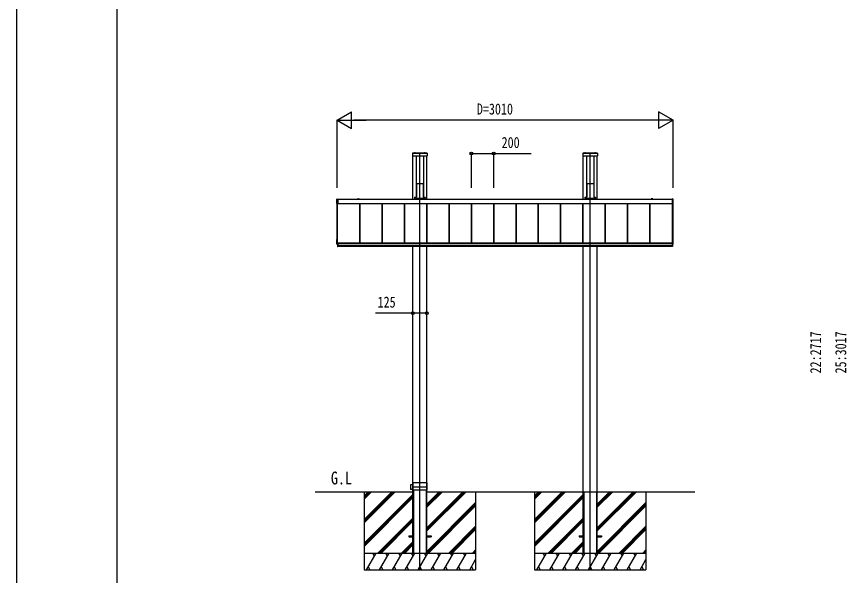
# Model space of a CAD drawing. Units: millimetres, scale not verified. Extents: x -12625 to 12615, y -8920 to 8910.
# Drawn here: x -12615 to -5164, y -4965 to 41 of the extents above; entities that cross this region are included whole.
import ezdxf
from ezdxf.enums import TextEntityAlignment as Align

# ---------------------------------------------------------------- set-up
doc = ezdxf.new("R2010")
doc.units = ezdxf.units.MM
doc.header["$LTSCALE"] = 40
for name, color, linetype in [('0-2_USER1', 3, 'Continuous'), ('0-3_YKK_12', 2, 'Continuous'), ('0-4_YKK_13', 4, 'Continuous'), ('0-5_YKK_A1', 4, 'Continuous'), ('0-6_YKK_D', 6, 'Continuous'), ('0-7_YKK_ZWAK', 7, 'Continuous')]:
    doc.layers.add(name, color=color, linetype=linetype)
doc.styles.add('ＭＳ ゴシック', font='')
doc.styles.get('ＭＳ ゴシック').set_extended_font_data('MS Gothic')

msp = doc.modelspace()

# ---------------------------------------------------------------- linework, layer by layer
at = {"layer": '0-3_YKK_12'}
for p, q in [((-9002.94, -4915.48), (-9002.94, -1185.48)), ((-7476.94, -4915.48), (-7476.94, -1185.48))]:
    msp.add_line(p, q, dxfattribs=at)
at = {"layer": '0-4_YKK_13'}
for p, q in [((-9067.44, -1182.48), (-9067.44, -1206.48)), ((-8938.44, -1182.48), (-9067.44, -1182.48)), ((-8938.44, -1184.98), (-9067.44, -1184.98)), ((-8938.44, -1185.48), (-9067.44, -1185.48)), ((-9053.84, -1181.94), (-9053.84, -1181.74)), ((-9053.3, -1182.48), (-9042.59, -1182.48)), ((-9053.19, -1182.48), (-9052.84, -1182.48)), ((-9050.31, -1179.16), (-9049.09, -1181.62)), ((-9047.94, -1182.23), (-9049.09, -1181.62)), ((-9047.94, -1182.23), (-9046.8, -1181.62)), ((-9045.57, -1179.16), (-9046.8, -1181.62)), ((-9042.04, -1181.94), (-9042.04, -1181.74)), ((-8963.84, -1181.94), (-8963.84, -1181.74)), ((-8963.3, -1182.48), (-8952.59, -1182.48)), ((-8960.31, -1179.16), (-8959.09, -1181.62)), ((-8957.94, -1182.23), (-8959.09, -1181.62)), ((-8957.94, -1182.23), (-8956.8, -1181.62)), ((-8955.57, -1179.16), (-8956.8, -1181.62)), ((-8952.04, -1181.94), (-8952.04, -1181.74)), ((-8938.44, -1182.48), (-8938.44, -1206.48)), ((-7541.44, -1182.48), (-7541.44, -1206.48)), ((-7412.44, -1182.48), (-7541.44, -1182.48)), ((-7412.44, -1184.98), (-7541.44, -1184.98)), ((-7412.44, -1185.48), (-7541.44, -1185.48)), ((-7527.84, -1181.94), (-7527.84, -1181.74)), ((-7527.3, -1182.48), (-7516.59, -1182.48)), ((-7527.19, -1182.48), (-7526.84, -1182.48)), ((-7524.31, -1179.16), (-7523.09, -1181.62)), ((-7521.94, -1182.23), (-7523.09, -1181.62)), ((-7521.94, -1182.23), (-7520.8, -1181.62)), ((-7519.57, -1179.16), (-7520.8, -1181.62)), ((-7516.04, -1181.94), (-7516.04, -1181.74)), ((-7437.84, -1181.94), (-7437.84, -1181.74)), ((-7437.3, -1182.48), (-7426.59, -1182.48)), ((-7434.31, -1179.16), (-7433.09, -1181.62)), ((-7431.94, -1182.23), (-7433.09, -1181.62)), ((-7431.94, -1182.23), (-7430.8, -1181.62)), ((-7429.57, -1179.16), (-7430.8, -1181.62)), ((-7426.04, -1181.94), (-7426.04, -1181.74)), ((-7412.44, -1182.48), (-7412.44, -1206.48)), ((-8940.44, -1208.48), (-9065.44, -1208.48)), ((-7414.44, -1208.48), (-7539.44, -1208.48)), ((-9034.19, -1459.65), (-9034.19, -1574.7)), ((-9033.83, -1453.8), (-9034.18, -1459.29)), ((-9033.33, -1453.33), (-9031.29, -1453.33)), ((-9030.98, -1453.66), (-9031.29, -1453.33)), ((-9030.98, -1453.66), (-8974.9, -1453.66)), ((-8974.9, -1453.66), (-8974.59, -1453.33)), ((-8974.59, -1453.33), (-8972.55, -1453.33)), ((-8972.05, -1453.8), (-8971.7, -1459.29)), ((-8971.69, -1459.65), (-8971.69, -1574.7)), ((-7508.19, -1459.65), (-7508.19, -1574.7)), ((-7507.83, -1453.8), (-7508.18, -1459.29)), ((-7507.33, -1453.33), (-7505.29, -1453.33)), ((-7504.98, -1453.66), (-7505.29, -1453.33)), ((-7504.98, -1453.66), (-7448.9, -1453.66)), ((-7448.9, -1453.66), (-7448.59, -1453.33)), ((-7448.59, -1453.33), (-7446.55, -1453.33)), ((-7446.05, -1453.8), (-7445.7, -1459.29)), ((-7445.69, -1459.65), (-7445.69, -1574.7)), ((-9746.44, -1634.44), (-9746.44, -1593.41)), ((-9738.44, -1635.71), (-9745.97, -1635.25)), ((-9738.44, -1635.21), (-9738.44, -1635.71)), ((-9050.81, -1577.95), (-9050.81, -1585.44)), ((-9050.81, -1584.78), (-8955.07, -1584.78)), ((-9050.81, -1585.44), (-8955.07, -1585.44)), ((-9050.31, -1577.45), (-9035.3, -1577.45)), ((-9034.19, -1574.7), (-9034.3, -1576.51)), ((-8971.69, -1574.7), (-8971.58, -1576.51)), ((-8970.58, -1577.45), (-8955.57, -1577.45)), ((-8955.07, -1577.95), (-8955.07, -1585.44)), ((-7524.81, -1577.95), (-7524.81, -1585.44)), ((-7524.81, -1584.78), (-7429.07, -1584.78)), ((-7524.81, -1585.44), (-7429.07, -1585.44)), ((-7524.31, -1577.45), (-7509.3, -1577.45)), ((-7508.19, -1574.7), (-7508.3, -1576.51)), ((-7445.69, -1574.7), (-7445.58, -1576.51)), ((-7444.58, -1577.45), (-7429.57, -1577.45)), ((-7429.07, -1577.95), (-7429.07, -1585.44)), ((-6741.44, -1635.21), (-6741.44, -1635.71)), ((-6741.44, -1635.71), (-6733.91, -1635.25)), ((-6733.44, -1634.44), (-6733.44, -1593.41)), ((-9746.44, -1997.8), (-9746.44, -1956.78)), ((-9745.97, -1956.28), (-9744.94, -1956.22)), ((-9739.94, -1998.98), (-9745.97, -1998.61)), ((-9739.94, -1985.7), (-9739.94, -2016.98)), ((-9739.94, -1985.7), (-9736.44, -1985.7)), ((-9736.44, -2008.15), (-9739.94, -2008.15)), ((-9736.94, -1985.7), (-9736.94, -2016.98)), ((-9736.44, -1985.7), (-9736.44, -2016.98)), ((-6743.44, -1985.7), (-6743.44, -2016.98)), ((-6739.94, -1985.7), (-6743.44, -1985.7)), ((-6743.44, -2008.15), (-6739.94, -2008.15)), ((-6742.94, -1985.7), (-6742.94, -2016.98)), ((-6739.94, -1985.7), (-6739.94, -2016.98)), ((-6739.94, -1998.98), (-6733.91, -1998.61)), ((-6733.91, -1956.28), (-6734.94, -1956.22)), ((-6733.44, -1997.8), (-6733.44, -1956.78)), ((-9739.94, -2016.98), (-9736.44, -2016.98)), ((-6739.94, -2016.98), (-6743.44, -2016.98)), ((-9087.94, -4154.78), (-9087.94, -4196.19)), ((-9067.75, -4154.13), (-9087.65, -4154.48)), ((-9067.59, -4135.78), (-9067.85, -4164.66)), ((-9067.85, -4164.66), (-9066.44, -4164.66)), ((-8938.59, -4135.48), (-9067.29, -4135.48)), ((-9066.44, -4200.18), (-9066.44, -4135.78)), ((-9065.44, -4135.78), (-9065.44, -4200.18)), ((-8940.44, -4200.18), (-8940.44, -4135.78)), ((-8939.44, -4135.78), (-8939.44, -4200.18)), ((-8937.94, -4175.48), (-8938.29, -4135.78)), ((-9067.75, -4196.84), (-9087.65, -4196.49)), ((-9067.73, -4200.19), (-9067.85, -4186.31)), ((-9067.85, -4186.31), (-9066.44, -4186.31)), ((-8938.46, -4200.48), (-9067.43, -4200.48)), ((-8937.94, -4175.48), (-9066.44, -4175.48)), ((-8938.16, -4200.19), (-8937.94, -4175.48))]:
    msp.add_line(p, q, dxfattribs=at)
for points in [[(-9745.97, -1592.92), (-9738.44, -1592.46), (-9738.44, -1592.96), (-9738.44, -1635.21)], [(-6733.91, -1592.92), (-6741.44, -1592.46), (-6741.44, -1592.96), (-6741.44, -1635.21)]]:
    msp.add_lwpolyline(points, dxfattribs=at)
for centre, radius, start, end in [((-9053.29, -1181.74), 0.55, 138.43917, 180), ((-9053.3, -1181.94), 0.545, 180, 270), ((-9047.94, -1186.48), 7.7, 41.56083, 138.43917), ((-9042.59, -1181.94), 0.545, 270, 0), ((-9042.59, -1181.74), 0.55, 0, 41.56083), ((-8963.29, -1181.74), 0.55, 138.43917, 180), ((-8963.3, -1181.94), 0.545, 180, 270), ((-8957.94, -1186.48), 7.7, 41.56083, 138.43917), ((-8952.59, -1181.94), 0.545, 270, 0), ((-8952.59, -1181.74), 0.55, 0, 41.56083), ((-7527.3, -1181.94), 0.545, 180, 270), ((-7527.29, -1181.74), 0.55, 138.43917, 180), ((-7521.94, -1186.48), 7.7, 41.56083, 138.43917), ((-7516.59, -1181.94), 0.545, 270, 0), ((-7516.59, -1181.74), 0.55, 0, 41.56083), ((-7437.3, -1181.94), 0.545, 180, 270), ((-7437.29, -1181.74), 0.55, 138.43917, 180), ((-7431.94, -1186.48), 7.7, 41.56083, 138.43917), ((-7426.59, -1181.94), 0.545, 270, 0), ((-7426.59, -1181.74), 0.55, 0, 41.56083), ((-9065.44, -1206.48), 2, 180, 270), ((-8940.44, -1206.48), 2, 270, 0), ((-7539.44, -1206.48), 2, 180, 270), ((-7414.44, -1206.48), 2, 270, 0), ((-9745.94, -1593.41), 0.497, 93.16944, 179.94772), ((-9745.57, -1634.47), 0.873, 177.74142, 242.53793), ((-6733.94, -1593.41), 0.497, 0.05228, 86.83056), ((-6734.31, -1634.47), 0.873, 297.46207, 2.25858), ((-9745.94, -1956.78), 0.497, 93.16944, 179.94772), ((-9745.57, -1997.83), 0.873, 177.74142, 242.53793), ((-6733.94, -1956.78), 0.497, 0.05228, 86.83056), ((-6734.31, -1997.83), 0.873, 297.46207, 2.25858), ((-9087.64, -4154.78), 0.3, 91, 180), ((-9067.29, -4135.78), 0.3, 90, 179.5), ((-9066.74, -4135.78), 0.3, 0, 90), ((-9065.14, -4135.78), 0.3, 90, 180), ((-8940.74, -4135.78), 0.3, 0, 90), ((-8939.14, -4135.78), 0.3, 90, 180), ((-8938.59, -4135.78), 0.3, 0.5, 90), ((-9087.64, -4196.19), 0.3, 180, 269), ((-9067.43, -4200.18), 0.3, 180.5, 270), ((-9066.74, -4200.18), 0.3, 270, 0), ((-9065.14, -4200.18), 0.3, 180, 270), ((-8940.74, -4200.18), 0.3, 270, 0), ((-8939.14, -4200.18), 0.3, 180, 270), ((-8938.46, -4200.18), 0.3, 270, 359.5)]:
    msp.add_arc(centre, radius, start, end, dxfattribs=at)
for centre, major_axis, ratio, start_param, end_param in [((-9034.15, -1459.29), (0.031, 0.5), 0.061627, 1.5746234, 2.3600215), ((-9033.33, -1453.83), (0.346, -0.364), 0.996462, 2.3838095, 3.8892836), ((-8972.55, -1453.83), (-0.346, -0.364), 0.996462, 2.3939017, 3.8993758), ((-8971.73, -1459.29), (-0.031, 0.5), 0.061627, 3.9231638, 4.7085619), ((-7508.15, -1459.29), (0.031, 0.5), 0.061627, 1.5746234, 2.3600215), ((-7507.33, -1453.83), (0.346, -0.364), 0.996462, 2.3838095, 3.8892836), ((-7446.55, -1453.83), (-0.346, -0.364), 0.996462, 2.3939017, 3.8993758), ((-7445.73, -1459.29), (-0.031, 0.5), 0.061627, 3.9231638, 4.7085619), ((-9050.31, -1577.95), (0.355, -0.355), 0.99628, 2.358058, 3.9251274), ((-9035.3, -1576.45), (0.691, -0.728), 0.996462, 5.5254021, 7.0308762), ((-8970.58, -1576.45), (-0.691, -0.728), 0.996462, 5.5354944, 7.0409685), ((-8955.57, -1577.95), (-0.355, -0.355), 0.99628, 2.358058, 3.9251274), ((-7524.31, -1577.95), (0.355, -0.355), 0.99628, 2.358058, 3.9251274), ((-7509.3, -1576.45), (0.691, -0.728), 0.996462, 5.5254021, 7.0308762), ((-7444.58, -1576.45), (-0.691, -0.728), 0.996462, 5.5354944, 7.0409685), ((-7429.57, -1577.95), (-0.355, -0.355), 0.99628, 2.358058, 3.9251274)]:
    msp.add_ellipse(centre, major_axis=major_axis, ratio=ratio, start_param=start_param, end_param=end_param, dxfattribs=at)
at = {"layer": '0-5_YKK_A1'}
for p, q in [((-9065.44, -1593.01), (-9065.44, -1208.48)), ((-9034.94, -1208.48), (-9034.94, -1577.38)), ((-8970.94, -1208.48), (-8970.94, -1577.38)), ((-8940.44, -1593.01), (-8940.44, -1208.48)), ((-7539.44, -1593.01), (-7539.44, -1208.48)), ((-7508.94, -1208.48), (-7508.94, -1577.38)), ((-7444.94, -1208.48), (-7444.94, -1577.38)), ((-7414.44, -1593.01), (-7414.44, -1208.48)), ((-9034.94, -1552.29), (-9034.19, -1552.29)), ((-8971.69, -1552.29), (-8970.94, -1552.29)), ((-7508.94, -1552.29), (-7508.19, -1552.29)), ((-7445.69, -1552.29), (-7444.94, -1552.29)), ((-9744.94, -1997.42), (-9744.94, -1635.31)), ((-9739.94, -1985.7), (-9739.94, -1635.62)), ((-9738.44, -1593.99), (-6741.44, -1593.99)), ((-9738.44, -1633.9), (-6741.44, -1633.9)), ((-9738.44, -1634.18), (-6741.44, -1634.18)), ((-9565.44, -1593.99), (-9565.44, -1593.01)), ((-9562.94, -1590.51), (-9555.4, -1590.51)), ((-9562.94, -1593.31), (-9562.94, -1593.99)), ((-9549.19, -1593.01), (-9562.64, -1593.01)), ((-9554.48, -1590.51), (-9549.19, -1590.51)), ((-9549.19, -1593.01), (-6917.24, -1593.01)), ((-9541.44, -1986.09), (-9541.44, -1634.18)), ((-9541.04, -1986.09), (-9541.04, -1634.18)), ((-9538.44, -1986.09), (-9538.44, -1634.18)), ((-9341.44, -1986.09), (-9341.44, -1634.18)), ((-9338.84, -1986.09), (-9338.84, -1634.18)), ((-9338.44, -1986.09), (-9338.44, -1634.18)), ((-9141.44, -1986.09), (-9141.44, -1634.18)), ((-9138.84, -1986.09), (-9138.84, -1634.18)), ((-9138.44, -1986.09), (-9138.44, -1634.18)), ((-9047.94, -1585.44), (-9047.94, -1593.01)), ((-8957.94, -1585.44), (-8957.94, -1593.01)), ((-8941.44, -1986.09), (-8941.44, -1634.18)), ((-8938.84, -1986.09), (-8938.84, -1634.18)), ((-8938.44, -1986.09), (-8938.44, -1634.18)), ((-8741.44, -1986.09), (-8741.44, -1634.18)), ((-8738.84, -1986.09), (-8738.84, -1634.18)), ((-8738.44, -1986.09), (-8738.44, -1634.18)), ((-8541.44, -1986.09), (-8541.44, -1634.18)), ((-8538.84, -1986.09), (-8538.84, -1634.18)), ((-8538.44, -1986.09), (-8538.44, -1634.18)), ((-8341.44, -1986.09), (-8341.44, -1634.18)), ((-8338.84, -1986.09), (-8338.84, -1634.18)), ((-8338.44, -1986.09), (-8338.44, -1634.18)), ((-8141.44, -1986.09), (-8141.44, -1634.18)), ((-8138.84, -1986.09), (-8138.84, -1634.18)), ((-8138.44, -1986.09), (-8138.44, -1634.18)), ((-7941.44, -1986.09), (-7941.44, -1634.18)), ((-7938.84, -1986.09), (-7938.84, -1634.18)), ((-7938.44, -1986.09), (-7938.44, -1634.18)), ((-7741.44, -1986.09), (-7741.44, -1634.18)), ((-7738.84, -1986.09), (-7738.84, -1634.18)), ((-7738.44, -1986.09), (-7738.44, -1634.18)), ((-7541.44, -1986.09), (-7541.44, -1634.18)), ((-7538.84, -1986.09), (-7538.84, -1634.18)), ((-7538.44, -1986.09), (-7538.44, -1634.18)), ((-7521.94, -1585.44), (-7521.94, -1593.01)), ((-7431.94, -1585.44), (-7431.94, -1593.01)), ((-7341.44, -1986.09), (-7341.44, -1634.18)), ((-7338.84, -1986.09), (-7338.84, -1634.18)), ((-7338.44, -1986.09), (-7338.44, -1634.18)), ((-7141.44, -1986.09), (-7141.44, -1634.18)), ((-7138.84, -1986.09), (-7138.84, -1634.18)), ((-7138.44, -1986.09), (-7138.44, -1634.18)), ((-6941.44, -1986.09), (-6941.44, -1634.18)), ((-6938.84, -1986.09), (-6938.84, -1634.18)), ((-6938.44, -1986.09), (-6938.44, -1634.18)), ((-6925.4, -1590.51), (-6930.69, -1590.51)), ((-6930.69, -1593.01), (-6917.24, -1593.01)), ((-6916.94, -1590.51), (-6924.48, -1590.51)), ((-6916.94, -1593.31), (-6916.94, -1593.99)), ((-6914.44, -1593.99), (-6914.44, -1593.01)), ((-6739.94, -1985.7), (-6739.94, -1635.62)), ((-6734.94, -1997.42), (-6734.94, -1635.31)), ((-9744.94, -1997.42), (-9739.94, -1997.42)), ((-9736.44, -1986.09), (-6743.44, -1986.09)), ((-9736.44, -1989.83), (-6743.44, -1989.83)), ((-9736.44, -1989.83), (-6743.44, -1989.83)), ((-9736.44, -2006.76), (-6743.44, -2006.76)), ((-6734.94, -1997.42), (-6739.94, -1997.42)), ((-9736.44, -2015.48), (-6743.44, -2015.48)), ((-9065.44, -4765.48), (-9065.44, -2015.48)), ((-8940.44, -4765.48), (-8940.44, -2015.48)), ((-7539.44, -4765.48), (-7539.44, -2015.48)), ((-7414.44, -4765.48), (-7414.44, -2015.48)), ((-9939.94, -4215.48), (-9065.44, -4215.48)), ((-9502.94, -4215.48), (-9502.94, -4915.48)), ((-9238.97, -4215.48), (-9502.94, -4479.46)), ((-9451.1, -4215.48), (-9502.94, -4267.32)), ((-9253.11, -4215.48), (-9502.94, -4465.31)), ((-9224.83, -4215.48), (-9502.94, -4493.6)), ((-9465.24, -4215.48), (-9502.94, -4253.18)), ((-9436.96, -4215.48), (-9502.94, -4281.47)), ((-9065.44, -4239.95), (-9502.94, -4677.45)), ((-9063.74, -4202.48), (-9060.24, -4202.48)), ((-9063.74, -4202.48), (-9063.74, -4765.48)), ((-9060.24, -4202.48), (-9060.24, -4765.48)), ((-8945.64, -4202.48), (-8945.64, -4765.48)), ((-8945.64, -4202.48), (-8942.14, -4202.48)), ((-8942.14, -4202.48), (-8942.14, -4765.48)), ((-8940.44, -4215.48), (-7539.44, -4215.48)), ((-8602.57, -4215.48), (-8940.44, -4553.35)), ((-8814.7, -4215.48), (-8940.44, -4341.22)), ((-8616.71, -4215.48), (-8940.44, -4539.21)), ((-8588.43, -4215.48), (-8940.44, -4567.49)), ((-8828.85, -4215.48), (-8940.44, -4327.08)), ((-8800.56, -4215.48), (-8940.44, -4355.36)), ((-8502.94, -4215.48), (-8502.94, -4915.48)), ((-7976.94, -4215.48), (-7976.94, -4915.48)), ((-7712.97, -4215.48), (-7976.94, -4479.46)), ((-7925.1, -4215.48), (-7976.94, -4267.32)), ((-7727.11, -4215.48), (-7976.94, -4465.31)), ((-7698.83, -4215.48), (-7976.94, -4493.6)), ((-7939.24, -4215.48), (-7976.94, -4253.18)), ((-7910.96, -4215.48), (-7976.94, -4281.47)), ((-7539.44, -4239.95), (-7976.94, -4677.45)), ((-7539.44, -4215.48), (-7414.44, -4215.48)), ((-7537.74, -4215.48), (-7537.74, -4765.48)), ((-7534.24, -4215.48), (-7534.24, -4765.48)), ((-7419.64, -4215.48), (-7419.64, -4765.48)), ((-7416.14, -4215.48), (-7416.14, -4765.48)), ((-7414.44, -4215.48), (-6539.94, -4215.48)), ((-7076.57, -4215.48), (-7414.44, -4553.35)), ((-7288.7, -4215.48), (-7414.44, -4341.22)), ((-7090.71, -4215.48), (-7414.44, -4539.21)), ((-7062.43, -4215.48), (-7414.44, -4567.49)), ((-7302.85, -4215.48), (-7414.44, -4327.08)), ((-7274.56, -4215.48), (-7414.44, -4355.36)), ((-6976.94, -4215.48), (-6976.94, -4915.48)), ((-9065.44, -4254.09), (-9502.94, -4691.59)), ((-9065.44, -4268.23), (-9502.94, -4705.73)), ((-8502.94, -4313.84), (-8940.44, -4751.34)), ((-7539.44, -4254.09), (-7976.94, -4691.59)), ((-7539.44, -4268.23), (-7976.94, -4705.73)), ((-6976.94, -4313.84), (-7414.44, -4751.34)), ((-8502.94, -4327.98), (-8940.44, -4765.48)), ((-8502.94, -4342.13), (-8926.3, -4765.48)), ((-6976.94, -4327.98), (-7414.44, -4765.48)), ((-6976.94, -4342.13), (-7400.3, -4765.48)), ((-9065.44, -4452.08), (-9378.85, -4765.48)), ((-9065.44, -4466.22), (-9364.7, -4765.48)), ((-7539.44, -4452.08), (-7852.85, -4765.48)), ((-7539.44, -4466.22), (-7838.7, -4765.48)), ((-9065.44, -4480.36), (-9350.56, -4765.48)), ((-8502.94, -4525.97), (-8742.45, -4765.48)), ((-8502.94, -4540.12), (-8728.31, -4765.48)), ((-7539.44, -4480.36), (-7824.56, -4765.48)), ((-6976.94, -4525.97), (-7216.45, -4765.48)), ((-6976.94, -4540.12), (-7202.31, -4765.48)), ((-9102.94, -4610.98), (-9102.94, -4619.98)), ((-9102.94, -4610.98), (-9065.44, -4610.98)), ((-8940.44, -4610.98), (-8902.94, -4610.98)), ((-8902.94, -4610.98), (-8902.94, -4619.98)), ((-8502.94, -4554.26), (-8714.17, -4765.48)), ((-7576.94, -4610.98), (-7576.94, -4619.98)), ((-7576.94, -4610.98), (-7539.44, -4610.98)), ((-7414.44, -4610.98), (-7376.94, -4610.98)), ((-7376.94, -4610.98), (-7376.94, -4619.98)), ((-6976.94, -4554.26), (-7188.17, -4765.48)), ((-9065.44, -4664.21), (-9166.71, -4765.48)), ((-9065.44, -4678.35), (-9152.57, -4765.48)), ((-9065.44, -4692.49), (-9138.43, -4765.48)), ((-9102.94, -4619.98), (-9065.44, -4619.98)), ((-8940.44, -4619.98), (-8902.94, -4619.98)), ((-7539.44, -4664.21), (-7640.71, -4765.48)), ((-7539.44, -4678.35), (-7626.57, -4765.48)), ((-7539.44, -4692.49), (-7612.43, -4765.48)), ((-7576.94, -4619.98), (-7539.44, -4619.98)), ((-7414.44, -4619.98), (-7376.94, -4619.98)), ((-9502.94, -4765.48), (-8502.94, -4765.48)), ((-9479.82, -4915.48), (-9393.22, -4765.48)), ((-9408.22, -4791.47), (-9423.22, -4765.48)), ((-9364.35, -4915.48), (-9277.75, -4765.48)), ((-9292.75, -4791.46), (-9307.75, -4765.48)), ((-9248.88, -4915.48), (-9162.28, -4765.48)), ((-9177.28, -4791.47), (-9192.28, -4765.48)), ((-9133.41, -4915.48), (-9046.81, -4765.48)), ((-9061.81, -4791.47), (-9076.81, -4765.48)), ((-9065.44, -4765.48), (-8940.44, -4765.48)), ((-9017.94, -4915.48), (-8931.34, -4765.48)), ((-8946.34, -4791.47), (-8961.34, -4765.48)), ((-8902.47, -4915.48), (-8815.87, -4765.48)), ((-8830.87, -4791.46), (-8845.87, -4765.48)), ((-8787, -4915.48), (-8700.4, -4765.48)), ((-8730.4, -4765.48), (-8715.4, -4791.46)), ((-8671.53, -4915.48), (-8584.93, -4765.48)), ((-8614.93, -4765.48), (-8599.93, -4791.46)), ((-8502.94, -4738.11), (-8530.32, -4765.48)), ((-8502.94, -4752.25), (-8516.18, -4765.48)), ((-7976.94, -4765.48), (-6976.94, -4765.48)), ((-7953.82, -4915.48), (-7867.22, -4765.48)), ((-7882.22, -4791.47), (-7897.22, -4765.48)), ((-7838.35, -4915.48), (-7751.75, -4765.48)), ((-7766.75, -4791.46), (-7781.75, -4765.48)), ((-7722.88, -4915.48), (-7636.28, -4765.48)), ((-7651.28, -4791.47), (-7666.28, -4765.48)), ((-7607.41, -4915.48), (-7520.81, -4765.48)), ((-7535.81, -4791.47), (-7550.81, -4765.48)), ((-7539.44, -4765.48), (-7414.44, -4765.48)), ((-7491.94, -4915.48), (-7405.34, -4765.48)), ((-7420.34, -4791.47), (-7435.34, -4765.48)), ((-7376.47, -4915.48), (-7289.87, -4765.48)), ((-7304.87, -4791.46), (-7319.87, -4765.48)), ((-7261, -4915.48), (-7174.4, -4765.48)), ((-7204.4, -4765.48), (-7189.4, -4791.46)), ((-7145.53, -4915.48), (-7058.93, -4765.48)), ((-7088.93, -4765.48), (-7073.93, -4791.46)), ((-6976.94, -4738.11), (-7004.32, -4765.48)), ((-6976.94, -4752.25), (-6990.18, -4765.48)), ((-8556.06, -4915.48), (-8502.94, -4823.48)), ((-7030.06, -4915.48), (-6976.94, -4823.48)), ((-9502.94, -4915.48), (-8502.94, -4915.48)), ((-9464.82, -4889.51), (-9449.82, -4915.48)), ((-9349.35, -4889.5), (-9334.35, -4915.48)), ((-9233.88, -4889.5), (-9218.88, -4915.48)), ((-9118.41, -4889.5), (-9103.41, -4915.48)), ((-9002.94, -4889.5), (-8987.94, -4915.48)), ((-8887.47, -4889.5), (-8872.47, -4915.48)), ((-8772, -4889.5), (-8757, -4915.48)), ((-8656.53, -4889.5), (-8641.53, -4915.48)), ((-8541.06, -4889.5), (-8526.06, -4915.48)), ((-7976.94, -4915.48), (-6976.94, -4915.48)), ((-7938.82, -4889.51), (-7923.82, -4915.48)), ((-7823.35, -4889.5), (-7808.35, -4915.48)), ((-7707.88, -4889.5), (-7692.88, -4915.48)), ((-7592.41, -4889.5), (-7577.41, -4915.48)), ((-7476.94, -4889.5), (-7461.94, -4915.48)), ((-7361.47, -4889.5), (-7346.47, -4915.48)), ((-7246, -4889.5), (-7231, -4915.48)), ((-7130.53, -4889.5), (-7115.53, -4915.48)), ((-7015.06, -4889.5), (-7000.06, -4915.48))]:
    msp.add_line(p, q, dxfattribs=at)
for centre, radius, start, end in [((-9562.94, -1593.01), 2.5, 90, 180), ((-9562.64, -1593.31), 0.3, 90, 180), ((-9555.4, -1590.71), 0.2, 23.57818, 90), ((-9554.94, -1590.51), 0.3, 203.57818, 336.42182), ((-9554.48, -1590.71), 0.2, 90, 156.42182), ((-9549.19, -1591.76), 1.25, 270, 90), ((-6930.69, -1591.76), 1.25, 90, 270), ((-6925.4, -1590.71), 0.2, 23.57818, 90), ((-6924.94, -1590.51), 0.3, 203.57818, 336.42182), ((-6924.48, -1590.71), 0.2, 90, 156.42182), ((-6917.24, -1593.31), 0.3, 0, 90), ((-6916.94, -1593.01), 2.5, 0, 90)]:
    msp.add_arc(centre, radius, start, end, dxfattribs=at)
at = {"layer": '0-6_YKK_D'}
for p, q in [((-9744.94, -885.48), (-9615.04, -810.48)), ((-9615.04, -960.48), (-9615.04, -810.48)), ((-6734.94, -885.48), (-6864.84, -810.48)), ((-6864.84, -810.48), (-6864.84, -960.48)), ((-9744.94, -1493.01), (-9744.94, -884.48)), ((-9744.94, -885.48), (-9615.04, -960.48)), ((-9744.94, -885.48), (-9485.13, -885.48)), ((-6884.94, -885.48), (-9594.94, -885.48)), ((-6734.94, -885.48), (-6994.75, -885.48)), ((-6734.94, -885.48), (-6864.84, -960.48)), ((-6734.94, -1493.01), (-6734.94, -884.48)), ((-8541.44, -1493.01), (-8541.44, -1184.48)), ((-8341.44, -1493.01), (-8341.44, -1184.48))]:
    msp.add_line(p, q, dxfattribs=at)
for points in [[(-8541.44, -1185.48), (-8341.44, -1185.48), (-8005.64, -1185.48)], [(-8940.44, -2615.48), (-9065.44, -2615.48), (-9401.24, -2615.48)]]:
    msp.add_lwpolyline(points, dxfattribs=at)
for centre in [(-8541.44, -1185.48), (-8341.44, -1185.48), (-9065.44, -2615.48), (-8940.44, -2615.48)]:
    msp.add_circle(centre, 12.75, dxfattribs=at)
at = {"layer": '0-7_YKK_ZWAK'}
msp.add_line((-11714.94, -7575), (-11714.94, 8325), dxfattribs=at)
msp.add_lwpolyline([(-12615, -8910), (12615, -8910), (12615, 8910), (-12615, 8910)], close=True, dxfattribs=at)

# ---------------------------------------------------------------- texts
at = {"layer": '0-2_USER1', "style": 'ＭＳ ゴシック', "width": 0.8}
msp.add_text('G.L', height=115.5, dxfattribs=at).set_placement((-9800, -4185.48), align=Align.BOTTOM_LEFT)
at = {"layer": '0-6_YKK_D', "style": 'ＭＳ ゴシック', "width": 0.8}
for s, p in [('D=3010', (-8491.94, -865.48)), ('200', (-8270.44, -1165.48)), ('125', (-9381.24, -2595.48))]:
    msp.add_text(s, height=98.97, dxfattribs=at).set_placement(p, align=Align.BOTTOM_LEFT)
for s, p in [('22:2717', (-5378.62, -3155.92)), ('25:3017', (-5153.62, -3155.92))]:
    msp.add_text(s, height=98.97, rotation=90, dxfattribs=at).set_placement(p, align=Align.BOTTOM_LEFT)

doc.saveas('drawing.dxf')
